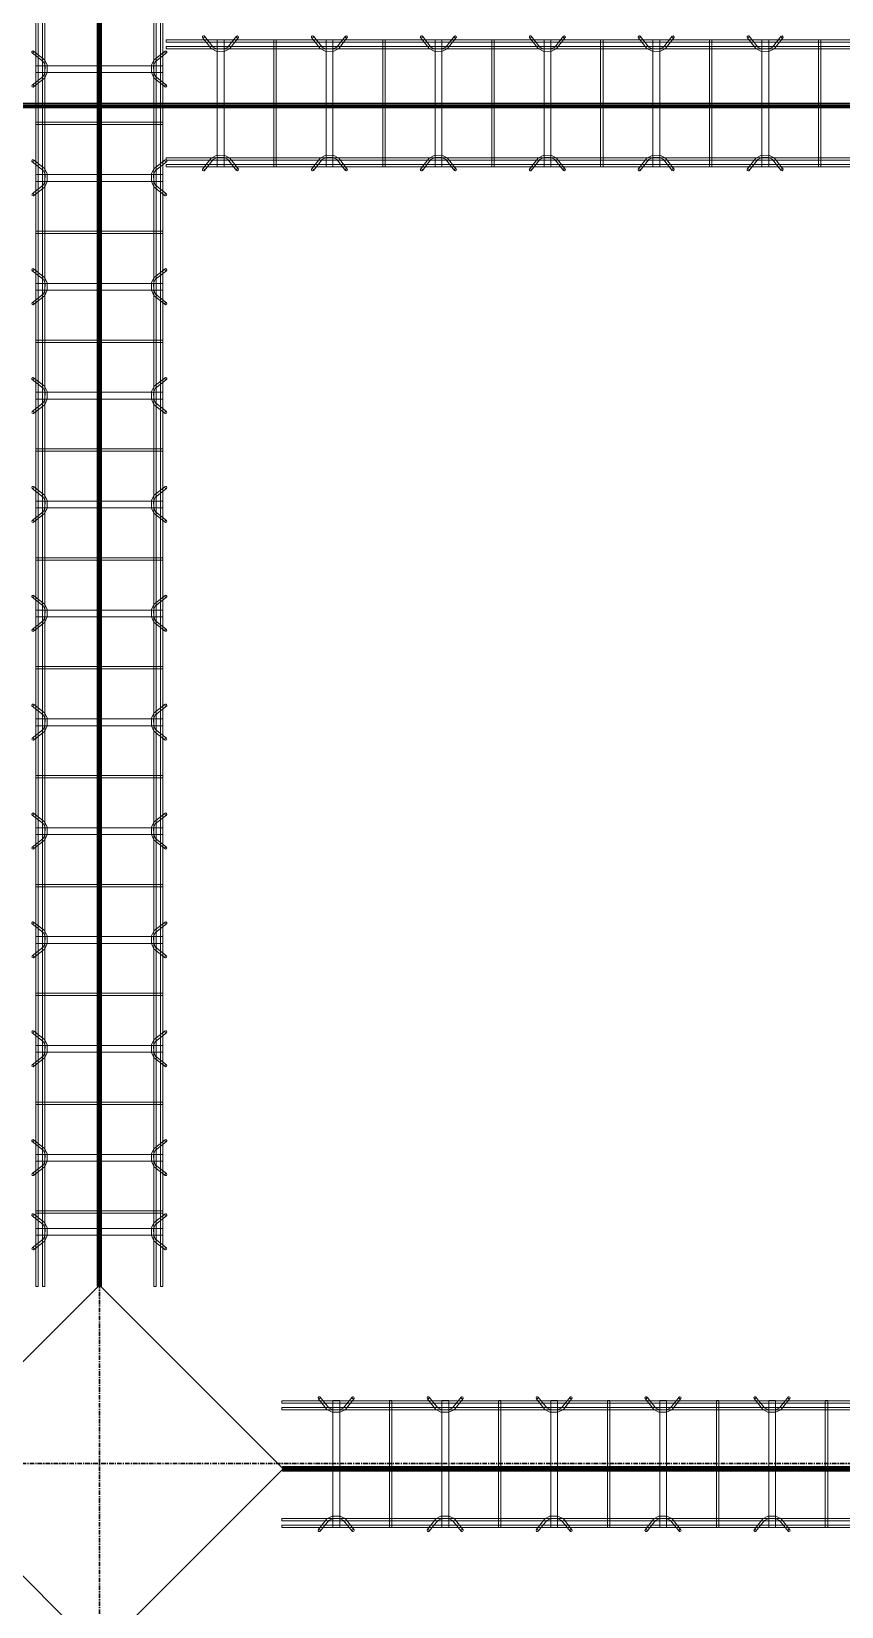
# Model space of a CAD drawing. Header units: inches. Extents: x -19229 to -222, y -6301 to 12387.
# Drawn here: x -3161.8 to -3072.6, y 10151.4 to 10325 of the extents above; entities that cross this region are included whole.
import ezdxf

# ---------------------------------------------------------------- set-up
doc = ezdxf.new("R2010")
doc.units = ezdxf.units.IN
doc.header["$MEASUREMENT"] = 0
doc.linetypes.add('Grid Line 1_2_', pattern=[0.875, 0.5, -0.125, 0.125, -0.125])
for name, color, linetype, lineweight in [('A-FLOR', 192, 'Continuous', 9), ('A-GENM', 13, 'Continuous', 9), ('S-BEAM', 12, 'Continuous', 9), ('S-GRID', 1, 'Continuous', 9)]:
    doc.layers.add(name, color=color, linetype=linetype, lineweight=lineweight)

# ---------------------------------------------------------------- blocks, each defined once
blk = doc.blocks.new('Dowel bar assembly - Dowel bar assembly-672828-SLAB ON GROUND JOINTS')
at = {"layer": 'S-BEAM'}
for p, q in [((136, 1.98), (0, 1.98)), ((0, 1.98), (0, 1.72)), ((0, 1.72), (0, 1.98)), ((4.02, 2.23), (4.97, 1.03)), ((5.18, 1.19), (4.23, 2.39)), ((5.63, 1.99), (5.63, -12.01)), ((6.38, 1.99), (5.63, 1.99)), ((5.63, 1.99), (6.38, 1.99)), ((6.38, -12.01), (6.38, 1.99)), ((7.76, 2.39), (6.81, 1.19)), ((7.01, 1.03), (7.96, 2.23)), ((11.87, 1.99), (11.87, -12.01)), ((12.13, 1.99), (11.87, 1.99)), ((11.87, 1.99), (12.13, 1.99)), ((12.13, -12.01), (12.13, 1.99)), ((16.02, 2.23), (16.97, 1.03)), ((17.18, 1.19), (16.23, 2.39)), ((17.63, 1.99), (17.63, -12.01)), ((18.38, 1.99), (17.63, 1.99)), ((17.63, 1.99), (18.38, 1.99)), ((18.38, -12.01), (18.38, 1.99)), ((19.76, 2.39), (18.81, 1.19)), ((19.01, 1.03), (19.96, 2.23)), ((23.87, 1.99), (23.87, -12.01)), ((24.13, 1.99), (23.87, 1.99)), ((23.87, 1.99), (24.13, 1.99)), ((24.13, -12.01), (24.13, 1.99)), ((28.02, 2.23), (28.97, 1.03)), ((29.18, 1.19), (28.23, 2.39)), ((29.63, 1.99), (29.63, -12.01)), ((30.38, 1.99), (29.63, 1.99)), ((29.63, 1.99), (30.38, 1.99)), ((30.38, -12.01), (30.38, 1.99)), ((31.76, 2.39), (30.81, 1.19)), ((31.01, 1.03), (31.96, 2.23)), ((35.87, 1.99), (35.87, -12.01)), ((36.13, 1.99), (35.87, 1.99)), ((35.87, 1.99), (36.13, 1.99)), ((36.13, -12.01), (36.13, 1.99)), ((40.02, 2.23), (40.97, 1.03)), ((41.18, 1.19), (40.23, 2.39)), ((41.63, 1.99), (41.63, -12.01)), ((42.38, 1.99), (41.63, 1.99)), ((41.63, 1.99), (42.38, 1.99)), ((42.38, -12.01), (42.38, 1.99)), ((43.76, 2.39), (42.81, 1.19)), ((43.01, 1.03), (43.96, 2.23)), ((47.87, 1.99), (47.87, -12.01)), ((48.13, 1.99), (47.87, 1.99)), ((47.87, 1.99), (48.13, 1.99)), ((48.13, -12.01), (48.13, 1.99)), ((52.02, 2.23), (52.97, 1.03)), ((53.18, 1.19), (52.23, 2.39)), ((53.63, 1.99), (53.63, -12.01)), ((54.38, 1.99), (53.63, 1.99)), ((53.63, 1.99), (54.38, 1.99)), ((54.38, -12.01), (54.38, 1.99)), ((55.76, 2.39), (54.81, 1.19)), ((55.01, 1.03), (55.96, 2.23)), ((59.87, 1.99), (59.87, -12.01)), ((60.13, 1.99), (59.87, 1.99)), ((59.87, 1.99), (60.13, 1.99)), ((60.13, -12.01), (60.13, 1.99)), ((0, 1.72), (136, 1.72)), ((136, 1.25), (0, 1.25)), ((0, 0.99), (0, 1.25)), ((0, 1.25), (0, 0.99)), ((0, 0.99), (136, 0.99)), ((136, -11.01), (0, -11.01)), ((0, -11.27), (0, -11.01)), ((0, -11.01), (0, -11.27)), ((0, -11.27), (136, -11.27)), ((136, -11.74), (0, -11.74)), ((0, -12), (0, -11.74)), ((0, -11.74), (0, -12)), ((0, -12), (136, -12)), ((4.97, -11.05), (4.02, -12.25)), ((4.23, -12.41), (5.18, -11.21)), ((6.38, -12.01), (5.63, -12.01)), ((5.63, -12.01), (6.38, -12.01)), ((6.81, -11.21), (7.76, -12.41)), ((7.96, -12.25), (7.01, -11.05)), ((12.13, -12.01), (11.87, -12.01)), ((11.87, -12.01), (12.13, -12.01)), ((16.97, -11.05), (16.02, -12.25)), ((16.23, -12.41), (17.18, -11.21)), ((18.38, -12.01), (17.63, -12.01)), ((17.63, -12.01), (18.38, -12.01)), ((18.81, -11.21), (19.76, -12.41)), ((19.96, -12.25), (19.01, -11.05)), ((24.13, -12.01), (23.87, -12.01)), ((23.87, -12.01), (24.13, -12.01)), ((28.97, -11.05), (28.02, -12.25)), ((28.23, -12.41), (29.18, -11.21)), ((30.38, -12.01), (29.63, -12.01)), ((29.63, -12.01), (30.38, -12.01)), ((30.81, -11.21), (31.76, -12.41)), ((31.96, -12.25), (31.01, -11.05)), ((36.13, -12.01), (35.87, -12.01)), ((35.87, -12.01), (36.13, -12.01)), ((40.97, -11.05), (40.02, -12.25)), ((40.23, -12.41), (41.18, -11.21)), ((42.38, -12.01), (41.63, -12.01)), ((41.63, -12.01), (42.38, -12.01)), ((42.81, -11.21), (43.76, -12.41)), ((43.96, -12.25), (43.01, -11.05)), ((48.13, -12.01), (47.87, -12.01)), ((47.87, -12.01), (48.13, -12.01)), ((52.97, -11.05), (52.02, -12.25)), ((52.23, -12.41), (53.18, -11.21)), ((54.38, -12.01), (53.63, -12.01)), ((53.63, -12.01), (54.38, -12.01)), ((54.81, -11.21), (55.76, -12.41)), ((55.96, -12.25), (55.01, -11.05)), ((60.13, -12.01), (59.87, -12.01)), ((59.87, -12.01), (60.13, -12.01))]:
    blk.add_line(p, q, dxfattribs=at)
at = {"layer": 'S-BEAM', "flags": 128}
for points in [[(4.97, 1.03), (5.53, 0.73), (6.39, 0.72), (6.97, 0.99), (7.01, 1.03)], [(5.18, 1.19), (5.62, 0.97), (6.38, 0.98), (6.81, 1.19)], [(16.97, 1.03), (17.53, 0.73), (18.39, 0.72), (18.97, 0.99), (19.01, 1.03)], [(17.18, 1.19), (17.62, 0.97), (18.38, 0.98), (18.81, 1.19)], [(28.97, 1.03), (29.53, 0.73), (30.39, 0.72), (30.97, 0.99), (31.01, 1.03)], [(29.18, 1.19), (29.62, 0.97), (30.38, 0.98), (30.81, 1.19)], [(40.97, 1.03), (41.53, 0.73), (42.39, 0.72), (42.97, 0.99), (43.01, 1.03)], [(41.18, 1.19), (41.62, 0.97), (42.38, 0.98), (42.81, 1.19)], [(52.97, 1.03), (53.53, 0.73), (54.39, 0.72), (54.97, 0.99), (55.01, 1.03)], [(53.18, 1.19), (53.62, 0.97), (54.38, 0.98), (54.81, 1.19)], [(4.97, -11.05), (5.53, -10.75), (6.39, -10.74), (6.97, -11.01), (7.01, -11.05)], [(5.18, -11.21), (5.62, -10.99), (6.38, -11), (6.81, -11.21)], [(16.97, -11.05), (17.53, -10.75), (18.39, -10.74), (18.97, -11.01), (19.01, -11.05)], [(17.18, -11.21), (17.62, -10.99), (18.38, -11), (18.81, -11.21)], [(28.97, -11.05), (29.53, -10.75), (30.39, -10.74), (30.97, -11.01), (31.01, -11.05)], [(29.18, -11.21), (29.62, -10.99), (30.38, -11), (30.81, -11.21)], [(40.97, -11.05), (41.53, -10.75), (42.39, -10.74), (42.97, -11.01), (43.01, -11.05)], [(41.18, -11.21), (41.62, -10.99), (42.38, -11), (42.81, -11.21)], [(52.97, -11.05), (53.53, -10.75), (54.39, -10.74), (54.97, -11.01), (55.01, -11.05)], [(53.18, -11.21), (53.62, -10.99), (54.38, -11), (54.81, -11.21)]]:
    blk.add_lwpolyline(points, dxfattribs=at)
at = {"layer": 'S-BEAM'}
for centre, major_axis, start_param, end_param in [((4.12, 2.31), (0.101, 0.08), 5.709265, 8.850858), ((4.12, 2.31), (0.101, 0.08), 2.567673, 5.709265), ((7.86, 2.31), (-0.101, 0.08), 3.715513, 6.857105), ((7.86, 2.31), (-0.101, 0.08), 0.57392, 3.715513), ((16.12, 2.31), (0.101, 0.08), 5.709265, 8.850858), ((16.12, 2.31), (0.101, 0.08), 2.567673, 5.709265), ((19.86, 2.31), (-0.101, 0.08), 3.715513, 6.857105), ((19.86, 2.31), (-0.101, 0.08), 0.57392, 3.715513), ((28.12, 2.31), (0.101, 0.08), 5.709265, 8.850858), ((28.12, 2.31), (0.101, 0.08), 2.567673, 5.709265), ((31.86, 2.31), (-0.101, 0.08), 3.715513, 6.857105), ((31.86, 2.31), (-0.101, 0.08), 0.57392, 3.715513), ((40.12, 2.31), (0.101, 0.08), 5.709265, 8.850858), ((40.12, 2.31), (0.101, 0.08), 2.567673, 5.709265), ((43.86, 2.31), (-0.101, 0.08), 3.715513, 6.857105), ((43.86, 2.31), (-0.101, 0.08), 0.57392, 3.715513), ((52.12, 2.31), (0.101, 0.08), 5.709265, 8.850858), ((52.12, 2.31), (0.101, 0.08), 2.567673, 5.709265), ((55.86, 2.31), (-0.101, 0.08), 3.715513, 6.857105), ((55.86, 2.31), (-0.101, 0.08), 0.57392, 3.715513), ((4.12, -12.33), (-0.101, 0.08), 3.715513, 6.857105), ((4.12, -12.33), (-0.101, 0.08), 0.57392, 3.715513), ((7.86, -12.33), (0.101, 0.08), 5.709265, 8.850858), ((7.86, -12.33), (0.101, 0.08), 2.567673, 5.709265), ((16.12, -12.33), (-0.101, 0.08), 3.715513, 6.857105), ((16.12, -12.33), (-0.101, 0.08), 0.57392, 3.715513), ((19.86, -12.33), (0.101, 0.08), 5.709265, 8.850858), ((19.86, -12.33), (0.101, 0.08), 2.567673, 5.709265), ((28.12, -12.33), (-0.101, 0.08), 3.715513, 6.857105), ((28.12, -12.33), (-0.101, 0.08), 0.57392, 3.715513), ((31.86, -12.33), (0.101, 0.08), 5.709265, 8.850858), ((31.86, -12.33), (0.101, 0.08), 2.567673, 5.709265), ((40.12, -12.33), (-0.101, 0.08), 3.715513, 6.857105), ((40.12, -12.33), (-0.101, 0.08), 0.57392, 3.715513), ((43.86, -12.33), (0.101, 0.08), 5.709265, 8.850858), ((43.86, -12.33), (0.101, 0.08), 2.567673, 5.709265), ((52.12, -12.33), (-0.101, 0.08), 3.715513, 6.857105), ((52.12, -12.33), (-0.101, 0.08), 0.57392, 3.715513), ((55.86, -12.33), (0.101, 0.08), 5.709265, 8.850858), ((55.86, -12.33), (0.101, 0.08), 2.567673, 5.709265)]:
    blk.add_ellipse(centre, major_axis=major_axis, ratio=0.816528, start_param=start_param, end_param=end_param, dxfattribs=at)
blk = doc.blocks.new('Dowel bar assembly - Dowel bar assembly-674226-SLAB ON GROUND JOINTS')
at = {"layer": 'S-BEAM'}
for p, q in [((148.75, 1.98), (0, 1.98)), ((0, 1.98), (0, 1.72)), ((0, 1.72), (0, 1.98)), ((4.02, 2.23), (4.97, 1.03)), ((5.18, 1.19), (4.23, 2.39)), ((5.63, 1.99), (5.63, -12.01)), ((6.38, 1.99), (5.63, 1.99)), ((5.63, 1.99), (6.38, 1.99)), ((6.38, -12.01), (6.38, 1.99)), ((7.76, 2.39), (6.81, 1.19)), ((7.01, 1.03), (7.96, 2.23)), ((11.87, 1.99), (11.87, -12.01)), ((12.13, 1.99), (11.87, 1.99)), ((11.87, 1.99), (12.13, 1.99)), ((12.13, -12.01), (12.13, 1.99)), ((16.02, 2.23), (16.97, 1.03)), ((17.18, 1.19), (16.23, 2.39)), ((17.63, 1.99), (17.63, -12.01)), ((18.38, 1.99), (17.63, 1.99)), ((17.63, 1.99), (18.38, 1.99)), ((18.38, -12.01), (18.38, 1.99)), ((19.76, 2.39), (18.81, 1.19)), ((19.01, 1.03), (19.96, 2.23)), ((23.87, 1.99), (23.87, -12.01)), ((24.13, 1.99), (23.87, 1.99)), ((23.87, 1.99), (24.13, 1.99)), ((24.13, -12.01), (24.13, 1.99)), ((28.02, 2.23), (28.97, 1.03)), ((29.18, 1.19), (28.23, 2.39)), ((29.63, 1.99), (29.63, -12.01)), ((30.38, 1.99), (29.63, 1.99)), ((29.63, 1.99), (30.38, 1.99)), ((30.38, -12.01), (30.38, 1.99)), ((31.76, 2.39), (30.81, 1.19)), ((31.01, 1.03), (31.96, 2.23)), ((35.87, 1.99), (35.87, -12.01)), ((36.13, 1.99), (35.87, 1.99)), ((35.87, 1.99), (36.13, 1.99)), ((36.13, -12.01), (36.13, 1.99)), ((40.02, 2.23), (40.97, 1.03)), ((41.18, 1.19), (40.23, 2.39)), ((41.63, 1.99), (41.63, -12.01)), ((42.38, 1.99), (41.63, 1.99)), ((41.63, 1.99), (42.38, 1.99)), ((42.38, -12.01), (42.38, 1.99)), ((43.76, 2.39), (42.81, 1.19)), ((43.01, 1.03), (43.96, 2.23)), ((47.87, 1.99), (47.87, -12.01)), ((48.13, 1.99), (47.87, 1.99)), ((47.87, 1.99), (48.13, 1.99)), ((48.13, -12.01), (48.13, 1.99)), ((52.02, 2.23), (52.97, 1.03)), ((53.18, 1.19), (52.23, 2.39)), ((53.63, 1.99), (53.63, -12.01)), ((54.38, 1.99), (53.63, 1.99)), ((53.63, 1.99), (54.38, 1.99)), ((54.38, -12.01), (54.38, 1.99)), ((55.76, 2.39), (54.81, 1.19)), ((55.01, 1.03), (55.96, 2.23)), ((59.87, 1.99), (59.87, -12.01)), ((60.13, 1.99), (59.87, 1.99)), ((59.87, 1.99), (60.13, 1.99)), ((60.13, -12.01), (60.13, 1.99)), ((64.02, 2.23), (64.97, 1.03)), ((65.18, 1.19), (64.23, 2.39)), ((65.63, 1.99), (65.63, -12.01)), ((66.38, 1.99), (65.63, 1.99)), ((65.63, 1.99), (66.38, 1.99)), ((66.38, -12.01), (66.38, 1.99)), ((67.76, 2.39), (66.81, 1.19)), ((67.01, 1.03), (67.96, 2.23)), ((71.87, 1.99), (71.87, -12.01)), ((72.13, 1.99), (71.87, 1.99)), ((71.87, 1.99), (72.13, 1.99)), ((72.13, -12.01), (72.13, 1.99)), ((0, 1.72), (148.75, 1.72)), ((148.75, 1.25), (0, 1.25)), ((0, 0.99), (0, 1.25)), ((0, 1.25), (0, 0.99)), ((0, 0.99), (148.75, 0.99)), ((148.75, -11.01), (0, -11.01)), ((0, -11.27), (0, -11.01)), ((0, -11.01), (0, -11.27)), ((0, -11.27), (148.75, -11.27)), ((148.75, -11.74), (0, -11.74)), ((0, -12), (0, -11.74)), ((0, -11.74), (0, -12)), ((0, -12), (148.75, -12)), ((4.97, -11.05), (4.02, -12.25)), ((4.23, -12.41), (5.18, -11.21)), ((6.38, -12.01), (5.63, -12.01)), ((5.63, -12.01), (6.38, -12.01)), ((6.81, -11.21), (7.76, -12.41)), ((7.96, -12.25), (7.01, -11.05)), ((12.13, -12.01), (11.87, -12.01)), ((11.87, -12.01), (12.13, -12.01)), ((16.97, -11.05), (16.02, -12.25)), ((16.23, -12.41), (17.18, -11.21)), ((18.38, -12.01), (17.63, -12.01)), ((17.63, -12.01), (18.38, -12.01)), ((18.81, -11.21), (19.76, -12.41)), ((19.96, -12.25), (19.01, -11.05)), ((24.13, -12.01), (23.87, -12.01)), ((23.87, -12.01), (24.13, -12.01)), ((28.97, -11.05), (28.02, -12.25)), ((28.23, -12.41), (29.18, -11.21)), ((30.38, -12.01), (29.63, -12.01)), ((29.63, -12.01), (30.38, -12.01)), ((30.81, -11.21), (31.76, -12.41)), ((31.96, -12.25), (31.01, -11.05)), ((36.13, -12.01), (35.87, -12.01)), ((35.87, -12.01), (36.13, -12.01)), ((40.97, -11.05), (40.02, -12.25)), ((40.23, -12.41), (41.18, -11.21)), ((42.38, -12.01), (41.63, -12.01)), ((41.63, -12.01), (42.38, -12.01)), ((42.81, -11.21), (43.76, -12.41)), ((43.96, -12.25), (43.01, -11.05)), ((48.13, -12.01), (47.87, -12.01)), ((47.87, -12.01), (48.13, -12.01)), ((52.97, -11.05), (52.02, -12.25)), ((52.23, -12.41), (53.18, -11.21)), ((54.38, -12.01), (53.63, -12.01)), ((53.63, -12.01), (54.38, -12.01)), ((54.81, -11.21), (55.76, -12.41)), ((55.96, -12.25), (55.01, -11.05)), ((60.13, -12.01), (59.87, -12.01)), ((59.87, -12.01), (60.13, -12.01)), ((64.97, -11.05), (64.02, -12.25)), ((64.23, -12.41), (65.18, -11.21)), ((66.38, -12.01), (65.63, -12.01)), ((65.63, -12.01), (66.38, -12.01)), ((66.81, -11.21), (67.76, -12.41)), ((67.96, -12.25), (67.01, -11.05)), ((72.13, -12.01), (71.87, -12.01)), ((71.87, -12.01), (72.13, -12.01))]:
    blk.add_line(p, q, dxfattribs=at)
at = {"layer": 'S-BEAM', "flags": 128}
for points in [[(4.97, 1.03), (5.53, 0.73), (6.39, 0.72), (6.97, 0.99), (7.01, 1.03)], [(5.18, 1.19), (5.62, 0.97), (6.38, 0.98), (6.81, 1.19)], [(16.97, 1.03), (17.53, 0.73), (18.39, 0.72), (18.97, 0.99), (19.01, 1.03)], [(17.18, 1.19), (17.62, 0.97), (18.38, 0.98), (18.81, 1.19)], [(28.97, 1.03), (29.53, 0.73), (30.39, 0.72), (30.97, 0.99), (31.01, 1.03)], [(29.18, 1.19), (29.62, 0.97), (30.38, 0.98), (30.81, 1.19)], [(40.97, 1.03), (41.53, 0.73), (42.39, 0.72), (42.97, 0.99), (43.01, 1.03)], [(41.18, 1.19), (41.62, 0.97), (42.38, 0.98), (42.81, 1.19)], [(52.97, 1.03), (53.53, 0.73), (54.39, 0.72), (54.97, 0.99), (55.01, 1.03)], [(53.18, 1.19), (53.62, 0.97), (54.38, 0.98), (54.81, 1.19)], [(64.97, 1.03), (65.53, 0.73), (66.39, 0.72), (66.97, 0.99), (67.01, 1.03)], [(65.18, 1.19), (65.62, 0.97), (66.38, 0.98), (66.81, 1.19)], [(4.97, -11.05), (5.53, -10.75), (6.39, -10.74), (6.97, -11.01), (7.01, -11.05)], [(5.18, -11.21), (5.62, -10.99), (6.38, -11), (6.81, -11.21)], [(16.97, -11.05), (17.53, -10.75), (18.39, -10.74), (18.97, -11.01), (19.01, -11.05)], [(17.18, -11.21), (17.62, -10.99), (18.38, -11), (18.81, -11.21)], [(28.97, -11.05), (29.53, -10.75), (30.39, -10.74), (30.97, -11.01), (31.01, -11.05)], [(29.18, -11.21), (29.62, -10.99), (30.38, -11), (30.81, -11.21)], [(40.97, -11.05), (41.53, -10.75), (42.39, -10.74), (42.97, -11.01), (43.01, -11.05)], [(41.18, -11.21), (41.62, -10.99), (42.38, -11), (42.81, -11.21)], [(52.97, -11.05), (53.53, -10.75), (54.39, -10.74), (54.97, -11.01), (55.01, -11.05)], [(53.18, -11.21), (53.62, -10.99), (54.38, -11), (54.81, -11.21)], [(64.97, -11.05), (65.53, -10.75), (66.39, -10.74), (66.97, -11.01), (67.01, -11.05)], [(65.18, -11.21), (65.62, -10.99), (66.38, -11), (66.81, -11.21)]]:
    blk.add_lwpolyline(points, dxfattribs=at)
at = {"layer": 'S-BEAM'}
for centre, major_axis, start_param, end_param in [((4.12, 2.31), (0.101, 0.08), 5.709265, 8.850858), ((4.12, 2.31), (0.101, 0.08), 2.567673, 5.709265), ((7.86, 2.31), (-0.101, 0.08), 3.715513, 6.857105), ((7.86, 2.31), (-0.101, 0.08), 0.57392, 3.715513), ((16.12, 2.31), (0.101, 0.08), 5.709265, 8.850858), ((16.12, 2.31), (0.101, 0.08), 2.567673, 5.709265), ((19.86, 2.31), (-0.101, 0.08), 3.715513, 6.857105), ((19.86, 2.31), (-0.101, 0.08), 0.57392, 3.715513), ((28.12, 2.31), (0.101, 0.08), 5.709265, 8.850858), ((28.12, 2.31), (0.101, 0.08), 2.567673, 5.709265), ((31.86, 2.31), (-0.101, 0.08), 3.715513, 6.857105), ((31.86, 2.31), (-0.101, 0.08), 0.57392, 3.715513), ((40.12, 2.31), (0.101, 0.08), 5.709265, 8.850858), ((40.12, 2.31), (0.101, 0.08), 2.567673, 5.709265), ((43.86, 2.31), (-0.101, 0.08), 3.715513, 6.857105), ((43.86, 2.31), (-0.101, 0.08), 0.57392, 3.715513), ((52.12, 2.31), (0.101, 0.08), 5.709265, 8.850858), ((52.12, 2.31), (0.101, 0.08), 2.567673, 5.709265), ((55.86, 2.31), (-0.101, 0.08), 3.715513, 6.857105), ((55.86, 2.31), (-0.101, 0.08), 0.57392, 3.715513), ((64.12, 2.31), (0.101, 0.08), 5.709265, 8.850858), ((64.12, 2.31), (0.101, 0.08), 2.567673, 5.709265), ((67.86, 2.31), (-0.101, 0.08), 3.715513, 6.857105), ((67.86, 2.31), (-0.101, 0.08), 0.57392, 3.715513), ((4.12, -12.33), (-0.101, 0.08), 3.715513, 6.857105), ((4.12, -12.33), (-0.101, 0.08), 0.57392, 3.715513), ((7.86, -12.33), (0.101, 0.08), 5.709265, 8.850858), ((7.86, -12.33), (0.101, 0.08), 2.567673, 5.709265), ((16.12, -12.33), (-0.101, 0.08), 3.715513, 6.857105), ((16.12, -12.33), (-0.101, 0.08), 0.57392, 3.715513), ((19.86, -12.33), (0.101, 0.08), 5.709265, 8.850858), ((19.86, -12.33), (0.101, 0.08), 2.567673, 5.709265), ((28.12, -12.33), (-0.101, 0.08), 3.715513, 6.857105), ((28.12, -12.33), (-0.101, 0.08), 0.57392, 3.715513), ((31.86, -12.33), (0.101, 0.08), 5.709265, 8.850858), ((31.86, -12.33), (0.101, 0.08), 2.567673, 5.709265), ((40.12, -12.33), (-0.101, 0.08), 3.715513, 6.857105), ((40.12, -12.33), (-0.101, 0.08), 0.57392, 3.715513), ((43.86, -12.33), (0.101, 0.08), 5.709265, 8.850858), ((43.86, -12.33), (0.101, 0.08), 2.567673, 5.709265), ((52.12, -12.33), (-0.101, 0.08), 3.715513, 6.857105), ((52.12, -12.33), (-0.101, 0.08), 0.57392, 3.715513), ((55.86, -12.33), (0.101, 0.08), 5.709265, 8.850858), ((55.86, -12.33), (0.101, 0.08), 2.567673, 5.709265), ((64.12, -12.33), (-0.101, 0.08), 3.715513, 6.857105), ((64.12, -12.33), (-0.101, 0.08), 0.57392, 3.715513), ((67.86, -12.33), (0.101, 0.08), 5.709265, 8.850858), ((67.86, -12.33), (0.101, 0.08), 2.567673, 5.709265)]:
    blk.add_ellipse(centre, major_axis=major_axis, ratio=0.816528, start_param=start_param, end_param=end_param, dxfattribs=at)
blk = doc.blocks.new('Dowel bar assembly - Dowel bar assembly-675655-SLAB ON GROUND JOINTS')
at = {"layer": 'S-BEAM'}
for p, q in [((260.18, 1.98), (0, 1.98)), ((124.02, 2.23), (124.97, 1.03)), ((125.18, 1.19), (124.23, 2.39)), ((125.63, 1.99), (125.63, -12.01)), ((126.38, 1.99), (125.63, 1.99)), ((125.63, 1.99), (126.38, 1.99)), ((126.38, -12.01), (126.38, 1.99)), ((127.76, 2.39), (126.81, 1.19)), ((127.01, 1.03), (127.96, 2.23)), ((131.87, 1.99), (131.87, -12.01)), ((132.13, 1.99), (131.87, 1.99)), ((131.87, 1.99), (132.13, 1.99)), ((132.13, -12.01), (132.13, 1.99)), ((136.02, 2.23), (136.97, 1.03)), ((137.18, 1.19), (136.23, 2.39)), ((137.63, 1.99), (137.63, -12.01)), ((138.38, 1.99), (137.63, 1.99)), ((137.63, 1.99), (138.38, 1.99)), ((138.38, -12.01), (138.38, 1.99)), ((139.76, 2.39), (138.81, 1.19)), ((139.01, 1.03), (139.96, 2.23)), ((143.87, 1.99), (143.87, -12.01)), ((144.13, 1.99), (143.87, 1.99)), ((143.87, 1.99), (144.13, 1.99)), ((144.13, -12.01), (144.13, 1.99)), ((148.02, 2.23), (148.97, 1.03)), ((149.18, 1.19), (148.23, 2.39)), ((149.63, 1.99), (149.63, -12.01)), ((150.38, 1.99), (149.63, 1.99)), ((149.63, 1.99), (150.38, 1.99)), ((150.38, -12.01), (150.38, 1.99)), ((151.76, 2.39), (150.81, 1.19)), ((151.01, 1.03), (151.96, 2.23)), ((155.87, 1.99), (155.87, -12.01)), ((156.13, 1.99), (155.87, 1.99)), ((155.87, 1.99), (156.13, 1.99)), ((156.13, -12.01), (156.13, 1.99)), ((160.02, 2.23), (160.97, 1.03)), ((161.18, 1.19), (160.23, 2.39)), ((161.63, 1.99), (161.63, -12.01)), ((162.38, 1.99), (161.63, 1.99)), ((161.63, 1.99), (162.38, 1.99)), ((162.38, -12.01), (162.38, 1.99)), ((163.76, 2.39), (162.81, 1.19)), ((163.01, 1.03), (163.96, 2.23)), ((167.87, 1.99), (167.87, -12.01)), ((168.13, 1.99), (167.87, 1.99)), ((167.87, 1.99), (168.13, 1.99)), ((168.13, -12.01), (168.13, 1.99)), ((172.02, 2.23), (172.97, 1.03)), ((173.18, 1.19), (172.23, 2.39)), ((173.63, 1.99), (173.63, -12.01)), ((174.38, 1.99), (173.63, 1.99)), ((173.63, 1.99), (174.38, 1.99)), ((174.38, -12.01), (174.38, 1.99)), ((175.76, 2.39), (174.81, 1.19)), ((175.01, 1.03), (175.96, 2.23)), ((179.87, 1.99), (179.87, -12.01)), ((180.13, 1.99), (179.87, 1.99)), ((179.87, 1.99), (180.13, 1.99)), ((180.13, -12.01), (180.13, 1.99)), ((184.02, 2.23), (184.97, 1.03)), ((185.18, 1.19), (184.23, 2.39)), ((185.63, 1.99), (185.63, -12.01)), ((186.38, 1.99), (185.63, 1.99)), ((185.63, 1.99), (186.38, 1.99)), ((186.38, -12.01), (186.38, 1.99)), ((187.76, 2.39), (186.81, 1.19)), ((187.01, 1.03), (187.96, 2.23)), ((191.87, 1.99), (191.87, -12.01)), ((192.13, 1.99), (191.87, 1.99)), ((191.87, 1.99), (192.13, 1.99)), ((192.13, -12.01), (192.13, 1.99)), ((196.02, 2.23), (196.97, 1.03)), ((197.18, 1.19), (196.23, 2.39)), ((197.63, 1.99), (197.63, -12.01)), ((198.38, 1.99), (197.63, 1.99)), ((197.63, 1.99), (198.38, 1.99)), ((198.38, -12.01), (198.38, 1.99)), ((199.76, 2.39), (198.81, 1.19)), ((199.01, 1.03), (199.96, 2.23)), ((203.87, 1.99), (203.87, -12.01)), ((204.13, 1.99), (203.87, 1.99)), ((203.87, 1.99), (204.13, 1.99)), ((204.13, -12.01), (204.13, 1.99)), ((208.02, 2.23), (208.97, 1.03)), ((209.18, 1.19), (208.23, 2.39)), ((209.63, 1.99), (209.63, -12.01)), ((210.38, 1.99), (209.63, 1.99)), ((209.63, 1.99), (210.38, 1.99)), ((210.38, -12.01), (210.38, 1.99)), ((211.76, 2.39), (210.81, 1.19)), ((211.01, 1.03), (211.96, 2.23)), ((215.87, 1.99), (215.87, -12.01)), ((216.13, 1.99), (215.87, 1.99)), ((215.87, 1.99), (216.13, 1.99)), ((216.13, -12.01), (216.13, 1.99)), ((220.02, 2.23), (220.97, 1.03)), ((221.18, 1.19), (220.23, 2.39)), ((221.63, 1.99), (221.63, -12.01)), ((222.38, 1.99), (221.63, 1.99)), ((221.63, 1.99), (222.38, 1.99)), ((222.38, -12.01), (222.38, 1.99)), ((223.76, 2.39), (222.81, 1.19)), ((223.01, 1.03), (223.96, 2.23)), ((227.87, 1.99), (227.87, -12.01)), ((228.13, 1.99), (227.87, 1.99)), ((227.87, 1.99), (228.13, 1.99)), ((228.13, -12.01), (228.13, 1.99)), ((232.02, 2.23), (232.97, 1.03)), ((233.18, 1.19), (232.23, 2.39)), ((233.63, 1.99), (233.63, -12.01)), ((234.38, 1.99), (233.63, 1.99)), ((233.63, 1.99), (234.38, 1.99)), ((234.38, -12.01), (234.38, 1.99)), ((235.76, 2.39), (234.81, 1.19)), ((235.01, 1.03), (235.96, 2.23)), ((239.87, 1.99), (239.87, -12.01)), ((240.13, 1.99), (239.87, 1.99)), ((239.87, 1.99), (240.13, 1.99)), ((240.13, -12.01), (240.13, 1.99)), ((244.02, 2.23), (244.97, 1.03)), ((245.18, 1.19), (244.23, 2.39)), ((245.63, 1.99), (245.63, -12.01)), ((246.38, 1.99), (245.63, 1.99)), ((245.63, 1.99), (246.38, 1.99)), ((246.38, -12.01), (246.38, 1.99)), ((247.76, 2.39), (246.81, 1.19)), ((247.01, 1.03), (247.96, 2.23)), ((251.87, 1.99), (251.87, -12.01)), ((252.13, 1.99), (251.87, 1.99)), ((251.87, 1.99), (252.13, 1.99)), ((252.13, -12.01), (252.13, 1.99)), ((252.2, 2.23), (253.15, 1.03)), ((253.35, 1.19), (252.4, 2.39)), ((253.8, 1.99), (253.8, -12.01)), ((254.55, 1.99), (253.8, 1.99)), ((253.8, 1.99), (254.55, 1.99)), ((254.55, -12.01), (254.55, 1.99)), ((255.94, 2.39), (254.99, 1.19)), ((255.19, 1.03), (256.14, 2.23)), ((260.18, 1.98), (260.18, 1.72)), ((260.18, 1.72), (260.18, 1.98)), ((0, 1.72), (260.18, 1.72)), ((260.18, 1.25), (0, 1.25)), ((0, 0.99), (260.18, 0.99)), ((260.18, 0.99), (260.18, 1.25)), ((260.18, 1.25), (260.18, 0.99)), ((260.18, -11.01), (0, -11.01)), ((0, -11.27), (260.18, -11.27)), ((260.18, -11.74), (0, -11.74)), ((0, -12), (260.18, -12)), ((124.97, -11.05), (124.02, -12.25)), ((124.23, -12.41), (125.18, -11.21)), ((126.38, -12.01), (125.63, -12.01)), ((125.63, -12.01), (126.38, -12.01)), ((126.81, -11.21), (127.76, -12.41)), ((127.96, -12.25), (127.01, -11.05)), ((132.13, -12.01), (131.87, -12.01)), ((131.87, -12.01), (132.13, -12.01)), ((136.97, -11.05), (136.02, -12.25)), ((136.23, -12.41), (137.18, -11.21)), ((138.38, -12.01), (137.63, -12.01)), ((137.63, -12.01), (138.38, -12.01)), ((138.81, -11.21), (139.76, -12.41)), ((139.96, -12.25), (139.01, -11.05)), ((144.13, -12.01), (143.87, -12.01)), ((143.87, -12.01), (144.13, -12.01)), ((148.97, -11.05), (148.02, -12.25)), ((148.23, -12.41), (149.18, -11.21)), ((150.38, -12.01), (149.63, -12.01)), ((149.63, -12.01), (150.38, -12.01)), ((150.81, -11.21), (151.76, -12.41)), ((151.96, -12.25), (151.01, -11.05)), ((156.13, -12.01), (155.87, -12.01)), ((155.87, -12.01), (156.13, -12.01)), ((160.97, -11.05), (160.02, -12.25)), ((160.23, -12.41), (161.18, -11.21)), ((162.38, -12.01), (161.63, -12.01)), ((161.63, -12.01), (162.38, -12.01)), ((162.81, -11.21), (163.76, -12.41)), ((163.96, -12.25), (163.01, -11.05)), ((168.13, -12.01), (167.87, -12.01)), ((167.87, -12.01), (168.13, -12.01)), ((172.97, -11.05), (172.02, -12.25)), ((172.23, -12.41), (173.18, -11.21)), ((174.38, -12.01), (173.63, -12.01)), ((173.63, -12.01), (174.38, -12.01)), ((174.81, -11.21), (175.76, -12.41)), ((175.96, -12.25), (175.01, -11.05)), ((180.13, -12.01), (179.87, -12.01)), ((179.87, -12.01), (180.13, -12.01)), ((184.97, -11.05), (184.02, -12.25)), ((184.23, -12.41), (185.18, -11.21)), ((186.38, -12.01), (185.63, -12.01)), ((185.63, -12.01), (186.38, -12.01)), ((186.81, -11.21), (187.76, -12.41)), ((187.96, -12.25), (187.01, -11.05)), ((192.13, -12.01), (191.87, -12.01)), ((191.87, -12.01), (192.13, -12.01)), ((196.97, -11.05), (196.02, -12.25)), ((196.23, -12.41), (197.18, -11.21)), ((198.38, -12.01), (197.63, -12.01)), ((197.63, -12.01), (198.38, -12.01)), ((198.81, -11.21), (199.76, -12.41)), ((199.96, -12.25), (199.01, -11.05)), ((204.13, -12.01), (203.87, -12.01)), ((203.87, -12.01), (204.13, -12.01)), ((208.97, -11.05), (208.02, -12.25)), ((208.23, -12.41), (209.18, -11.21)), ((210.38, -12.01), (209.63, -12.01)), ((209.63, -12.01), (210.38, -12.01)), ((210.81, -11.21), (211.76, -12.41)), ((211.96, -12.25), (211.01, -11.05)), ((216.13, -12.01), (215.87, -12.01)), ((215.87, -12.01), (216.13, -12.01)), ((220.97, -11.05), (220.02, -12.25)), ((220.23, -12.41), (221.18, -11.21)), ((222.38, -12.01), (221.63, -12.01)), ((221.63, -12.01), (222.38, -12.01)), ((222.81, -11.21), (223.76, -12.41)), ((223.96, -12.25), (223.01, -11.05)), ((228.13, -12.01), (227.87, -12.01)), ((227.87, -12.01), (228.13, -12.01)), ((232.97, -11.05), (232.02, -12.25)), ((232.23, -12.41), (233.18, -11.21)), ((234.38, -12.01), (233.63, -12.01)), ((233.63, -12.01), (234.38, -12.01)), ((234.81, -11.21), (235.76, -12.41)), ((235.96, -12.25), (235.01, -11.05)), ((240.13, -12.01), (239.87, -12.01)), ((239.87, -12.01), (240.13, -12.01)), ((244.97, -11.05), (244.02, -12.25)), ((244.23, -12.41), (245.18, -11.21)), ((246.38, -12.01), (245.63, -12.01)), ((245.63, -12.01), (246.38, -12.01)), ((246.81, -11.21), (247.76, -12.41)), ((247.96, -12.25), (247.01, -11.05)), ((252.13, -12.01), (251.87, -12.01)), ((251.87, -12.01), (252.13, -12.01)), ((253.15, -11.05), (252.2, -12.25)), ((252.4, -12.41), (253.35, -11.21)), ((254.55, -12.01), (253.8, -12.01)), ((253.8, -12.01), (254.55, -12.01)), ((254.99, -11.21), (255.94, -12.41)), ((256.14, -12.25), (255.19, -11.05)), ((260.18, -11.27), (260.18, -11.01)), ((260.18, -11.01), (260.18, -11.27)), ((260.18, -12), (260.18, -11.74)), ((260.18, -11.74), (260.18, -12))]:
    blk.add_line(p, q, dxfattribs=at)
at = {"layer": 'S-BEAM', "flags": 128}
for points in [[(124.97, 1.03), (125.53, 0.73), (126.39, 0.72), (126.97, 0.99), (127.01, 1.03)], [(125.18, 1.19), (125.62, 0.97), (126.38, 0.98), (126.81, 1.19)], [(136.97, 1.03), (137.53, 0.73), (138.39, 0.72), (138.97, 0.99), (139.01, 1.03)], [(137.18, 1.19), (137.62, 0.97), (138.38, 0.98), (138.81, 1.19)], [(148.97, 1.03), (149.53, 0.73), (150.39, 0.72), (150.97, 0.99), (151.01, 1.03)], [(149.18, 1.19), (149.62, 0.97), (150.38, 0.98), (150.81, 1.19)], [(160.97, 1.03), (161.53, 0.73), (162.39, 0.72), (162.97, 0.99), (163.01, 1.03)], [(161.18, 1.19), (161.62, 0.97), (162.38, 0.98), (162.81, 1.19)], [(172.97, 1.03), (173.53, 0.73), (174.39, 0.72), (174.97, 0.99), (175.01, 1.03)], [(173.18, 1.19), (173.62, 0.97), (174.38, 0.98), (174.81, 1.19)], [(184.97, 1.03), (185.53, 0.73), (186.39, 0.72), (186.97, 0.99), (187.01, 1.03)], [(185.18, 1.19), (185.62, 0.97), (186.38, 0.98), (186.81, 1.19)], [(196.97, 1.03), (197.53, 0.73), (198.39, 0.72), (198.97, 0.99), (199.01, 1.03)], [(197.18, 1.19), (197.62, 0.97), (198.38, 0.98), (198.81, 1.19)], [(208.97, 1.03), (209.53, 0.73), (210.39, 0.72), (210.97, 0.99), (211.01, 1.03)], [(209.18, 1.19), (209.62, 0.97), (210.38, 0.98), (210.81, 1.19)], [(220.97, 1.03), (221.53, 0.73), (222.39, 0.72), (222.97, 0.99), (223.01, 1.03)], [(221.18, 1.19), (221.62, 0.97), (222.38, 0.98), (222.81, 1.19)], [(232.97, 1.03), (233.53, 0.73), (234.39, 0.72), (234.97, 0.99), (235.01, 1.03)], [(233.18, 1.19), (233.62, 0.97), (234.38, 0.98), (234.81, 1.19)], [(244.97, 1.03), (245.53, 0.73), (246.39, 0.72), (246.97, 0.99), (247.01, 1.03)], [(245.18, 1.19), (245.62, 0.97), (246.38, 0.98), (246.81, 1.19)], [(253.15, 1.03), (253.71, 0.73), (254.57, 0.72), (255.15, 0.99), (255.19, 1.03)], [(253.35, 1.19), (253.8, 0.97), (254.56, 0.98), (254.99, 1.19)], [(124.97, -11.05), (125.53, -10.75), (126.39, -10.74), (126.97, -11.01), (127.01, -11.05)], [(125.18, -11.21), (125.62, -10.99), (126.38, -11), (126.81, -11.21)], [(136.97, -11.05), (137.53, -10.75), (138.39, -10.74), (138.97, -11.01), (139.01, -11.05)], [(137.18, -11.21), (137.62, -10.99), (138.38, -11), (138.81, -11.21)], [(148.97, -11.05), (149.53, -10.75), (150.39, -10.74), (150.97, -11.01), (151.01, -11.05)], [(149.18, -11.21), (149.62, -10.99), (150.38, -11), (150.81, -11.21)], [(160.97, -11.05), (161.53, -10.75), (162.39, -10.74), (162.97, -11.01), (163.01, -11.05)], [(161.18, -11.21), (161.62, -10.99), (162.38, -11), (162.81, -11.21)], [(172.97, -11.05), (173.53, -10.75), (174.39, -10.74), (174.97, -11.01), (175.01, -11.05)], [(173.18, -11.21), (173.62, -10.99), (174.38, -11), (174.81, -11.21)], [(184.97, -11.05), (185.53, -10.75), (186.39, -10.74), (186.97, -11.01), (187.01, -11.05)], [(185.18, -11.21), (185.62, -10.99), (186.38, -11), (186.81, -11.21)], [(196.97, -11.05), (197.53, -10.75), (198.39, -10.74), (198.97, -11.01), (199.01, -11.05)], [(197.18, -11.21), (197.62, -10.99), (198.38, -11), (198.81, -11.21)], [(208.97, -11.05), (209.53, -10.75), (210.39, -10.74), (210.97, -11.01), (211.01, -11.05)], [(209.18, -11.21), (209.62, -10.99), (210.38, -11), (210.81, -11.21)], [(220.97, -11.05), (221.53, -10.75), (222.39, -10.74), (222.97, -11.01), (223.01, -11.05)], [(221.18, -11.21), (221.62, -10.99), (222.38, -11), (222.81, -11.21)], [(232.97, -11.05), (233.53, -10.75), (234.39, -10.74), (234.97, -11.01), (235.01, -11.05)], [(233.18, -11.21), (233.62, -10.99), (234.38, -11), (234.81, -11.21)], [(244.97, -11.05), (245.53, -10.75), (246.39, -10.74), (246.97, -11.01), (247.01, -11.05)], [(245.18, -11.21), (245.62, -10.99), (246.38, -11), (246.81, -11.21)], [(253.15, -11.05), (253.71, -10.75), (254.57, -10.74), (255.15, -11.01), (255.19, -11.05)], [(253.35, -11.21), (253.8, -10.99), (254.56, -11), (254.99, -11.21)]]:
    blk.add_lwpolyline(points, dxfattribs=at)
at = {"layer": 'S-BEAM'}
for centre, major_axis, start_param, end_param in [((124.12, 2.31), (0.101, 0.08), 5.709265, 8.850858), ((124.12, 2.31), (0.101, 0.08), 2.567673, 5.709265), ((127.86, 2.31), (-0.101, 0.08), 3.715513, 6.857105), ((127.86, 2.31), (-0.101, 0.08), 0.57392, 3.715513), ((136.12, 2.31), (0.101, 0.08), 5.709265, 8.850858), ((136.12, 2.31), (0.101, 0.08), 2.567673, 5.709265), ((139.86, 2.31), (-0.101, 0.08), 3.715513, 6.857105), ((139.86, 2.31), (-0.101, 0.08), 0.57392, 3.715513), ((148.12, 2.31), (0.101, 0.08), 5.709265, 8.850858), ((148.12, 2.31), (0.101, 0.08), 2.567673, 5.709265), ((151.86, 2.31), (-0.101, 0.08), 3.715513, 6.857105), ((151.86, 2.31), (-0.101, 0.08), 0.57392, 3.715513), ((160.12, 2.31), (0.101, 0.08), 5.709265, 8.850858), ((160.12, 2.31), (0.101, 0.08), 2.567673, 5.709265), ((163.86, 2.31), (-0.101, 0.08), 3.715513, 6.857105), ((163.86, 2.31), (-0.101, 0.08), 0.57392, 3.715513), ((172.12, 2.31), (0.101, 0.08), 5.709265, 8.850858), ((172.12, 2.31), (0.101, 0.08), 2.567673, 5.709265), ((175.86, 2.31), (-0.101, 0.08), 3.715513, 6.857105), ((175.86, 2.31), (-0.101, 0.08), 0.57392, 3.715513), ((184.12, 2.31), (0.101, 0.08), 5.709265, 8.850858), ((184.12, 2.31), (0.101, 0.08), 2.567673, 5.709265), ((187.86, 2.31), (-0.101, 0.08), 3.715513, 6.857105), ((187.86, 2.31), (-0.101, 0.08), 0.57392, 3.715513), ((196.12, 2.31), (0.101, 0.08), 5.709265, 8.850858), ((196.12, 2.31), (0.101, 0.08), 2.567673, 5.709265), ((199.86, 2.31), (-0.101, 0.08), 3.715513, 6.857105), ((199.86, 2.31), (-0.101, 0.08), 0.57392, 3.715513), ((208.12, 2.31), (0.101, 0.08), 5.709265, 8.850858), ((208.12, 2.31), (0.101, 0.08), 2.567673, 5.709265), ((211.86, 2.31), (-0.101, 0.08), 3.715513, 6.857105), ((211.86, 2.31), (-0.101, 0.08), 0.57392, 3.715513), ((220.12, 2.31), (0.101, 0.08), 5.709265, 8.850858), ((220.12, 2.31), (0.101, 0.08), 2.567673, 5.709265), ((223.86, 2.31), (-0.101, 0.08), 3.715513, 6.857105), ((223.86, 2.31), (-0.101, 0.08), 0.57392, 3.715513), ((232.12, 2.31), (0.101, 0.08), 5.709265, 8.850858), ((232.12, 2.31), (0.101, 0.08), 2.567673, 5.709265), ((235.86, 2.31), (-0.101, 0.08), 3.715513, 6.857105), ((235.86, 2.31), (-0.101, 0.08), 0.57392, 3.715513), ((244.12, 2.31), (0.101, 0.08), 5.709265, 8.850858), ((244.12, 2.31), (0.101, 0.08), 2.567673, 5.709265), ((247.86, 2.31), (-0.101, 0.08), 3.715513, 6.857105), ((247.86, 2.31), (-0.101, 0.08), 0.57392, 3.715513), ((252.3, 2.31), (0.101, 0.08), 5.709265, 8.850858), ((252.3, 2.31), (0.101, 0.08), 2.567673, 5.709265), ((256.04, 2.31), (-0.101, 0.08), 3.715513, 6.857105), ((256.04, 2.31), (-0.101, 0.08), 0.57392, 3.715513), ((124.12, -12.33), (-0.101, 0.08), 3.715513, 6.857105), ((124.12, -12.33), (-0.101, 0.08), 0.57392, 3.715513), ((127.86, -12.33), (0.101, 0.08), 5.709265, 8.850858), ((127.86, -12.33), (0.101, 0.08), 2.567673, 5.709265), ((136.12, -12.33), (-0.101, 0.08), 3.715513, 6.857105), ((136.12, -12.33), (-0.101, 0.08), 0.57392, 3.715513), ((139.86, -12.33), (0.101, 0.08), 5.709265, 8.850858), ((139.86, -12.33), (0.101, 0.08), 2.567673, 5.709265), ((148.12, -12.33), (-0.101, 0.08), 3.715513, 6.857105), ((148.12, -12.33), (-0.101, 0.08), 0.57392, 3.715513), ((151.86, -12.33), (0.101, 0.08), 5.709265, 8.850858), ((151.86, -12.33), (0.101, 0.08), 2.567673, 5.709265), ((160.12, -12.33), (-0.101, 0.08), 3.715513, 6.857105), ((160.12, -12.33), (-0.101, 0.08), 0.57392, 3.715513), ((163.86, -12.33), (0.101, 0.08), 5.709265, 8.850858), ((163.86, -12.33), (0.101, 0.08), 2.567673, 5.709265), ((172.12, -12.33), (-0.101, 0.08), 3.715513, 6.857105), ((172.12, -12.33), (-0.101, 0.08), 0.57392, 3.715513), ((175.86, -12.33), (0.101, 0.08), 5.709265, 8.850858), ((175.86, -12.33), (0.101, 0.08), 2.567673, 5.709265), ((184.12, -12.33), (-0.101, 0.08), 3.715513, 6.857105), ((184.12, -12.33), (-0.101, 0.08), 0.57392, 3.715513), ((187.86, -12.33), (0.101, 0.08), 5.709265, 8.850858), ((187.86, -12.33), (0.101, 0.08), 2.567673, 5.709265), ((196.12, -12.33), (-0.101, 0.08), 3.715513, 6.857105), ((196.12, -12.33), (-0.101, 0.08), 0.57392, 3.715513), ((199.86, -12.33), (0.101, 0.08), 5.709265, 8.850858), ((199.86, -12.33), (0.101, 0.08), 2.567673, 5.709265), ((208.12, -12.33), (-0.101, 0.08), 3.715513, 6.857105), ((208.12, -12.33), (-0.101, 0.08), 0.57392, 3.715513), ((211.86, -12.33), (0.101, 0.08), 5.709265, 8.850858), ((211.86, -12.33), (0.101, 0.08), 2.567673, 5.709265), ((220.12, -12.33), (-0.101, 0.08), 3.715513, 6.857105), ((220.12, -12.33), (-0.101, 0.08), 0.57392, 3.715513), ((223.86, -12.33), (0.101, 0.08), 5.709265, 8.850858), ((223.86, -12.33), (0.101, 0.08), 2.567673, 5.709265), ((232.12, -12.33), (-0.101, 0.08), 3.715513, 6.857105), ((232.12, -12.33), (-0.101, 0.08), 0.57392, 3.715513), ((235.86, -12.33), (0.101, 0.08), 5.709265, 8.850858), ((235.86, -12.33), (0.101, 0.08), 2.567673, 5.709265), ((244.12, -12.33), (-0.101, 0.08), 3.715513, 6.857105), ((244.12, -12.33), (-0.101, 0.08), 0.57392, 3.715513), ((247.86, -12.33), (0.101, 0.08), 5.709265, 8.850858), ((247.86, -12.33), (0.101, 0.08), 2.567673, 5.709265), ((252.3, -12.33), (-0.101, 0.08), 3.715513, 6.857105), ((252.3, -12.33), (-0.101, 0.08), 0.57392, 3.715513), ((256.04, -12.33), (0.101, 0.08), 5.709265, 8.850858), ((256.04, -12.33), (0.101, 0.08), 2.567673, 5.709265)]:
    blk.add_ellipse(centre, major_axis=major_axis, ratio=0.816528, start_param=start_param, end_param=end_param, dxfattribs=at)

msp = doc.modelspace()

# ---------------------------------------------------------------- linework, layer by layer
at = {"layer": 'A-FLOR'}
for p, q in [((-3174.56638, 10166.59688), (-3154.32374, 10186.83952)), ((-3154.32374, 10186.83952), (-3134.0811, 10166.59688)), ((-3154.32374, 10146.35424), (-3174.56638, 10166.59688)), ((-3134.0811, 10166.59688), (-3154.32374, 10146.35424))]:
    msp.add_line(p, q, dxfattribs=at)
at = {"layer": 'A-GENM'}
for p, q in [((-3154.58036, 10186.72404), (-3154.58036, 10447.10776)), ((-3154.52059, 10447.10776), (-3154.52059, 10186.72404)), ((-3154.52059, 10447.10776), (-3154.52059, 10186.72404)), ((-3154.50273, 10447.10776), (-3154.50273, 10186.72404)), ((-3154.49348, 10186.72404), (-3154.49348, 10447.10776)), ((-3154.48122, 10186.72404), (-3154.48122, 10447.10776)), ((-3154.48122, 10447.10776), (-3154.48122, 10186.72404)), ((-3154.41585, 10186.72404), (-3154.41585, 10447.10776)), ((-3154.36718, 10186.72404), (-3154.36718, 10447.10776)), ((-3154.2803, 10447.10776), (-3154.2803, 10186.72404)), ((-3154.16626, 10186.72404), (-3154.16626, 10447.10776)), ((-3154.16626, 10186.72404), (-3154.16626, 10447.10776)), ((-3154.15869, 10186.72404), (-3154.15869, 10447.10776)), ((-3154.15717, 10186.72404), (-3154.15717, 10447.10776)), ((-3154.12689, 10447.10776), (-3154.12689, 10186.72404)), ((-3154.12689, 10447.10776), (-3154.12689, 10186.72404)), ((-3154.07181, 10186.72404), (-3154.07181, 10447.10776)), ((-3154.07029, 10186.72404), (-3154.07029, 10447.10776)), ((-1943.13624, 10317.14659), (-3819.32374, 10317.14659)), ((-1943.13624, 10317.14507), (-3819.32374, 10317.14507)), ((-3819.32374, 10317.08999), (-1943.13624, 10317.08999)), ((-3819.32374, 10317.08999), (-1943.13624, 10317.08999)), ((-1943.13624, 10317.05971), (-3819.32374, 10317.05971)), ((-1943.13624, 10317.05819), (-3819.32374, 10317.05819)), ((-1943.13624, 10317.05062), (-3819.32374, 10317.05062)), ((-1943.13624, 10317.05062), (-3819.32374, 10317.05062)), ((-3819.32374, 10316.93658), (-1943.13624, 10316.93658)), ((-1943.13624, 10316.8497), (-3819.32374, 10316.8497)), ((-1943.13624, 10316.80103), (-3819.32374, 10316.80103)), ((-1943.13624, 10316.73566), (-3819.32374, 10316.73566)), ((-3819.32374, 10316.73566), (-1943.13624, 10316.73566)), ((-1943.13624, 10316.72339), (-3819.32374, 10316.72339)), ((-3819.32374, 10316.71415), (-1943.13624, 10316.71415)), ((-3819.32374, 10316.69629), (-1943.13624, 10316.69629)), ((-3819.32374, 10316.69629), (-1943.13624, 10316.69629)), ((-1943.13624, 10316.63651), (-3819.32374, 10316.63651)), ((-3154.15717, 10186.72404), (-3154.58036, 10186.72404)), ((-3154.58036, 10186.72404), (-3154.15869, 10186.72404)), ((-3154.12689, 10186.72404), (-3154.52059, 10186.72404)), ((-3154.52059, 10186.72404), (-3154.48122, 10186.72404)), ((-3154.15869, 10186.72404), (-3154.50273, 10186.72404)), ((-3154.50273, 10186.72404), (-3154.41585, 10186.72404)), ((-3154.07181, 10186.72404), (-3154.49348, 10186.72404)), ((-3154.49348, 10186.72404), (-3154.07029, 10186.72404)), ((-3154.48122, 10186.72404), (-3154.16626, 10186.72404)), ((-3154.41585, 10186.72404), (-3154.07181, 10186.72404)), ((-3154.2803, 10186.72404), (-3154.36718, 10186.72404)), ((-3154.36718, 10186.72404), (-3154.15717, 10186.72404)), ((-3154.07029, 10186.72404), (-3154.2803, 10186.72404)), ((-3154.16626, 10186.72404), (-3154.12689, 10186.72404)), ((-3134.16194, 10166.64032), (-3134.16194, 10166.85033)), ((-3134.16194, 10166.85033), (-3134.16194, 10166.42713)), ((-2847.4505, 10166.85033), (-3134.16194, 10166.85033)), ((-3134.16194, 10166.42713), (-3134.16194, 10166.84881)), ((-3134.16194, 10166.84881), (-3134.16194, 10166.50477)), ((-2847.4505, 10166.84881), (-3134.16194, 10166.84881)), ((-3134.16194, 10166.40003), (-3134.16194, 10166.79373)), ((-3134.16194, 10166.79373), (-3134.16194, 10166.75436)), ((-3134.16194, 10166.79373), (-2847.4505, 10166.79373)), ((-3134.16194, 10166.79373), (-2847.4505, 10166.79373)), ((-3134.16194, 10166.34025), (-3134.16194, 10166.76345)), ((-3134.16194, 10166.76345), (-3134.16194, 10166.55344)), ((-2847.4505, 10166.76345), (-3134.16194, 10166.76345)), ((-3134.16194, 10166.41789), (-3134.16194, 10166.76193)), ((-3134.16194, 10166.76193), (-3134.16194, 10166.34025)), ((-2847.4505, 10166.76193), (-3134.16194, 10166.76193)), ((-3134.16194, 10166.75436), (-3134.16194, 10166.4394)), ((-2847.4505, 10166.75436), (-3134.16194, 10166.75436)), ((-2847.4505, 10166.75436), (-3134.16194, 10166.75436)), ((-3134.16194, 10166.55344), (-3134.16194, 10166.64032)), ((-3134.16194, 10166.64032), (-2847.4505, 10166.64032)), ((-2847.4505, 10166.55344), (-3134.16194, 10166.55344)), ((-3134.16194, 10166.50477), (-3134.16194, 10166.41789)), ((-2847.4505, 10166.50477), (-3134.16194, 10166.50477)), ((-3134.16194, 10166.4394), (-3134.16194, 10166.40003)), ((-2847.4505, 10166.4394), (-3134.16194, 10166.4394)), ((-3134.16194, 10166.4394), (-2847.4505, 10166.4394)), ((-2847.4505, 10166.42713), (-3134.16194, 10166.42713)), ((-3134.16194, 10166.41789), (-2847.4505, 10166.41789)), ((-3134.16194, 10166.40003), (-2847.4505, 10166.40003)), ((-3134.16194, 10166.40003), (-2847.4505, 10166.40003)), ((-2847.4505, 10166.34025), (-3134.16194, 10166.34025))]:
    msp.add_line(p, q, dxfattribs=at)
at = {"layer": 'S-GRID', "linetype": 'Grid Line 1_2_', "lineweight": 30}
for p, q in [((-3154.32374, 9772.6103), (-3154.32374, 12288.55505)), ((-1777.2452, 10167.1894), (-4038.05123, 10167.1894))]:
    msp.add_line(p, q, dxfattribs=at)

# ---------------------------------------------------------------- block references
at = {"layer": 'S-BEAM', "rotation": 269.9999999999998}
msp.add_blockref('Dowel bar assembly - Dowel bar assembly-675655-SLAB ON GROUND JOINTS', (-3149.31354, 10446.90322), dxfattribs=at)
at = {"layer": 'S-BEAM'}
for name, p in [('Dowel bar assembly - Dowel bar assembly-674226-SLAB ON GROUND JOINTS', (-3146.97008, 10322.13419)), ('Dowel bar assembly - Dowel bar assembly-672828-SLAB ON GROUND JOINTS', (-3134.22008, 10172.13419))]:
    msp.add_blockref(name, p, dxfattribs=at)

doc.saveas('drawing.dxf')
